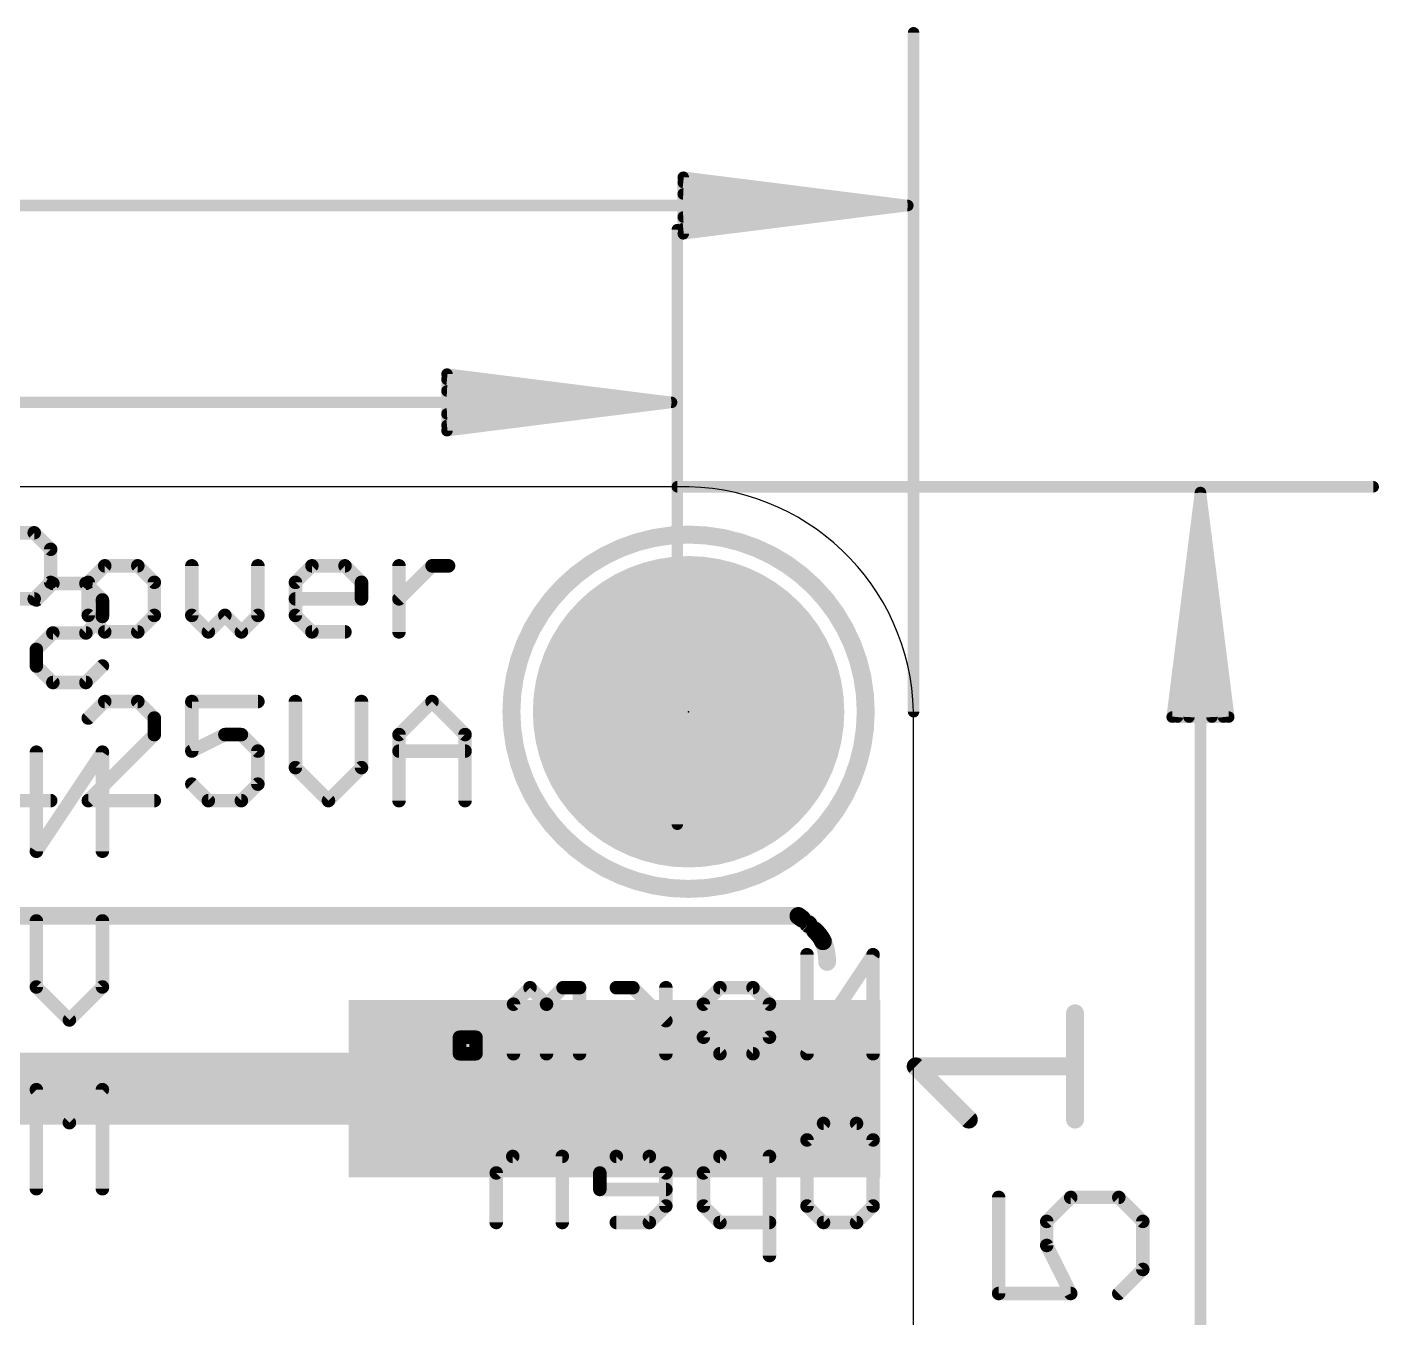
# Model space of a CAD drawing. Extents: x -4.3 to 39.5, y -6.1 to 27.1.
# Drawn here: x 24.28 to 39.54, y 12.21 to 26.78 of the extents above; entities that cross this region are included whole.
import ezdxf

# ---------------------------------------------------------------- set-up
doc = ezdxf.new("R2010")
doc.units = 0
for name, color, linetype in [('1', 12, 'CONTINUOUS'), ('17', 110, 'CONTINUOUS'), ('20', 53, 'CONTINUOUS'), ('21', 40, 'CONTINUOUS'), ('22', 6, 'CONTINUOUS'), ('23', 53, 'CONTINUOUS'), ('47', 253, 'CONTINUOUS')]:
    doc.layers.add(name, color=color, linetype=linetype)

# ---------------------------------------------------------------- blocks, each defined once
blk = doc.blocks.new('ROUNDP')
at = {"const_width": 0.5}
blk.add_lwpolyline([(0, -0.25, 1), (0, 0.25, 1), (0, -0.25)], format="xyb", dxfattribs=at)
blk = doc.blocks.new('RECT')
blk.add_solid([(-0.5, -0.5), (0.5, -0.5), (-0.5, 0.5), (0.5, 0.5)])

msp = doc.modelspace()

# ---------------------------------------------------------------- linework, layer by layer
at = {"layer": '1', "const_width": 0.8128}
msp.add_lwpolyline([(30.914, 14.795), (21.764, 14.795)], dxfattribs=at)
at = {"layer": '1', "const_width": 0.4064}
msp.add_lwpolyline([(30.914, 14.5918, 1), (30.914, 14.9982)], format="xyb", dxfattribs=at)
at = {"layer": '20'}
for p, q in [((31.623, 21.59), (2.54, 21.59)), ((34.29, 2.54), (34.29, 19.05))]:
    msp.add_line(p, q, dxfattribs=at)
msp.add_arc((31.6865, 18.9865), 2.6043, 1.3972, 91.3972, dxfattribs=at)
at = {"layer": '21'}
for points, const_width in [([(23.8038, 21.0703), (24.3631, 21.0703)], 0.1524), ([(24.3631, 21.0703), (24.5495, 20.8838)], 0.1524), ([(24.5495, 20.8838), (24.5495, 20.511)], 0.1524), ([(25.1596, 20.6974), (24.9732, 20.511)], 0.1524), ([(25.5325, 20.6974), (25.1596, 20.6974)], 0.1524), ([(25.7189, 20.511), (25.5325, 20.6974)], 0.1524), ([(26.1426, 20.6974), (26.1426, 20.1381)], 0.1524), ([(26.8883, 20.1381), (26.8883, 20.6974)], 0.1524), ([(27.312, 20.511), (27.4984, 20.6974)], 0.1524), ([(27.4984, 20.6974), (27.8713, 20.6974)], 0.1524), ([(27.8713, 20.6974), (28.0577, 20.511)], 0.1524), ([(28.4814, 19.9517), (28.4814, 20.6974)], 0.1524), ([(28.4814, 20.3246), (28.8542, 20.6974)], 0.1524), ([(28.8542, 20.6974), (29.0407, 20.6974)], 0.1524), ([(24.5495, 20.511), (24.3631, 20.3246)], 0.1524), ([(24.9732, 20.511), (24.9732, 20.1381)], 0.1524), ([(25.7189, 20.1381), (25.7189, 20.511)], 0.1524), ([(27.312, 20.1381), (27.312, 20.511)], 0.1524), ([(28.0577, 20.511), (28.0577, 20.3246)], 0.1524), ([(24.3631, 20.3246), (23.8038, 20.3246)], 0.1524), ([(28.0577, 20.3246), (27.312, 20.3246)], 0.1524), ([(24.9732, 20.1381), (25.1596, 19.9517)], 0.1524), ([(25.5325, 19.9517), (25.7189, 20.1381)], 0.1524), ([(26.1426, 20.1381), (26.329, 19.9517)], 0.1524), ([(26.329, 19.9517), (26.5154, 20.1381)], 0.1524), ([(26.5154, 20.1381), (26.7019, 19.9517)], 0.1524), ([(26.7019, 19.9517), (26.8883, 20.1381)], 0.1524), ([(27.4984, 19.9517), (27.312, 20.1381)], 0.1524), ([(25.1596, 19.9517), (25.5325, 19.9517)], 0.1524), ([(27.8713, 19.9517), (27.4984, 19.9517)], 0.1524), ([(25.1596, 19.1653), (24.9732, 18.9788)], 0.1524), ([(25.5325, 19.1653), (25.1596, 19.1653)], 0.1524), ([(25.7189, 18.9788), (25.5325, 19.1653)], 0.1524), ([(26.8883, 19.1653), (26.1426, 19.1653)], 0.1524), ([(26.1426, 19.1653), (26.1426, 18.606)], 0.1524), ([(27.312, 19.1653), (27.312, 18.4196)], 0.1524), ([(28.0577, 18.4196), (28.0577, 19.1653)], 0.1524), ([(28.4814, 18.7924), (28.8542, 19.1653)], 0.1524), ([(28.8542, 19.1653), (29.2271, 18.7924)], 0.1524), ([(25.7189, 18.7924), (25.7189, 18.9788)], 0.1524), ([(24.9732, 18.0467), (25.7189, 18.7924)], 0.1524), ([(26.1426, 18.606), (26.5154, 18.7924)], 0.1524), ([(26.5154, 18.7924), (26.7019, 18.7924)], 0.1524), ([(26.7019, 18.7924), (26.8883, 18.606)], 0.1524), ([(28.4814, 18.0467), (28.4814, 18.7924)], 0.1524), ([(29.2271, 18.7924), (29.2271, 18.0467)], 0.1524), ([(26.8883, 18.606), (26.8883, 18.2331)], 0.1524), ([(28.4814, 18.606), (29.2271, 18.606)], 0.1524), ([(27.312, 18.4196), (27.6848, 18.0467)], 0.1524), ([(27.6848, 18.0467), (28.0577, 18.4196)], 0.1524), ([(26.329, 18.0467), (26.1426, 18.2331)], 0.1524), ([(26.8883, 18.2331), (26.7019, 18.0467)], 0.1524), ([(23.8038, 18.0467), (24.5495, 18.0467)], 0.1524), ([(25.7189, 18.0467), (24.9732, 18.0467)], 0.1524), ([(26.7019, 18.0467), (26.329, 18.0467)], 0.1524), ([(32.9894, 16.745), (21.814, 16.745)], 0.2), ([(32.9894, 16.745), (33.0283, 16.7162)], 0.2), ([(33.0283, 16.7162), (33.1044, 16.6521)], 0.2), ([(33.1044, 16.6521), (33.1779, 16.5792)], 0.2), ([(33.1779, 16.5792), (33.2135, 16.5397)], 0.2), ([(33.2135, 16.5397), (33.2195, 16.5327)], 0.2), ([(33.2195, 16.5327), (33.2306, 16.5186)], 0.2), ([(33.2306, 16.5186), (33.2406, 16.5044)], 0.2), ([(33.2406, 16.5044), (33.2454, 16.4972)], 0.2), ([(33.2454, 16.4972), (33.25, 16.4898)], 0.2), ([(33.25, 16.4898), (33.2589, 16.4746)], 0.2), ([(33.2589, 16.4746), (33.2671, 16.4588)], 0.2), ([(33.2671, 16.4588), (33.2746, 16.4424)], 0.2), ([(33.2746, 16.4424), (33.2815, 16.4255)], 0.2), ([(33.2815, 16.4255), (33.2877, 16.4081)], 0.2), ([(33.2877, 16.4081), (33.2905, 16.3992)], 0.2), ([(33.2905, 16.3992), (33.2932, 16.3902)], 0.2), ([(33.2932, 16.3902), (33.298, 16.3719)], 0.2), ([(33.298, 16.3719), (33.3022, 16.3532)], 0.2), ([(33.3022, 16.3532), (33.3057, 16.3341)], 0.2), ([(33.3057, 16.3341), (33.3085, 16.3148)], 0.2), ([(33.3085, 16.3148), (33.3107, 16.2952)], 0.2), ([(33.3107, 16.2952), (33.3116, 16.2853)], 0.2), ([(33.3116, 16.2853), (33.3124, 16.2753)], 0.2), ([(33.3124, 16.2753), (33.3134, 16.2554)], 0.2), ([(33.3134, 16.2554), (33.3139, 16.2353)], 0.2), ([(33.3139, 16.2353), (33.314, 16.2252)], 0.2), ([(36.1124, 14.4466), (36.1124, 15.6455)], 0.2032), ([(34.9135, 14.4466), (34.3141, 15.046)], 0.2032), ([(34.3141, 15.046), (36.1124, 15.046)], 0.2032)]:
    msp.add_lwpolyline(points, dxfattribs=dict(at, const_width=const_width))
for points, const_width in [([(24.39, 21.0972, 1), (24.3361, 21.0433)], 0.0762), ([(24.3631, 21.0322, 1), (24.3631, 21.1084)], 0.0762), ([(31.75, 17.05, 1), (31.75, 21.05, 1), (31.75, 17.05)], 0.2032), ([(24.5876, 20.8838, 1), (24.5114, 20.8838)], 0.0762), ([(24.5226, 20.8569, 1), (24.5764, 20.9108)], 0.0762), ([(25.1596, 20.7355, 1), (25.1596, 20.6593)], 0.0762), ([(25.1866, 20.6705, 1), (25.1327, 20.7243)], 0.0762), ([(25.5594, 20.7243, 1), (25.5055, 20.6705)], 0.0762), ([(25.5325, 20.6593, 1), (25.5325, 20.7355)], 0.0762), ([(26.1807, 20.6974, 1), (26.1045, 20.6974)], 0.0762), ([(26.9264, 20.6974, 1), (26.8502, 20.6974)], 0.0762), ([(27.4984, 20.7355, 1), (27.4984, 20.6593)], 0.0762), ([(27.5253, 20.6705, 1), (27.4715, 20.7243)], 0.0762), ([(27.8982, 20.7243, 1), (27.8443, 20.6705)], 0.0762), ([(27.8713, 20.6593, 1), (27.8713, 20.7355)], 0.0762), ([(28.5195, 20.6974, 1), (28.4433, 20.6974)], 0.0762), ([(28.8542, 20.7355, 1), (28.8542, 20.6593)], 0.0762), ([(28.8812, 20.6705, 1), (28.8273, 20.7243)], 0.0762), ([(29.0407, 20.6593, 1), (29.0407, 20.7355)], 0.0762), ([(24.5114, 20.511, 1), (24.5876, 20.511)], 0.0762), ([(24.5764, 20.484, 1), (24.5226, 20.5379)], 0.0762), ([(24.9462, 20.5379, 1), (25.0001, 20.484)], 0.0762), ([(25.0113, 20.511, 1), (24.9351, 20.511)], 0.0762), ([(25.757, 20.511, 1), (25.6808, 20.511)], 0.0762), ([(25.6919, 20.484, 1), (25.7458, 20.5379)], 0.0762), ([(27.285, 20.5379, 1), (27.3389, 20.484)], 0.0762), ([(27.3501, 20.511, 1), (27.2739, 20.511)], 0.0762), ([(28.0958, 20.511, 1), (28.0196, 20.511)], 0.0762), ([(28.0307, 20.484, 1), (28.0846, 20.5379)], 0.0762), ([(24.3361, 20.3515, 1), (24.39, 20.2976)], 0.0762), ([(24.3631, 20.2865, 1), (24.3631, 20.3627)], 0.0762), ([(27.312, 20.3627, 1), (27.312, 20.2865)], 0.0762), ([(28.0196, 20.3246, 1), (28.0958, 20.3246)], 0.0762), ([(28.0577, 20.2865, 1), (28.0577, 20.3627)], 0.0762), ([(28.4544, 20.3515, 1), (28.5083, 20.2976)], 0.0762), ([(25.0001, 20.1651, 1), (24.9462, 20.1112)], 0.0762), ([(24.9351, 20.1381, 1), (25.0113, 20.1381)], 0.0762), ([(25.6808, 20.1381, 1), (25.757, 20.1381)], 0.0762), ([(25.7458, 20.1112, 1), (25.6919, 20.1651)], 0.0762), ([(26.1695, 20.1651, 1), (26.1156, 20.1112)], 0.0762), ([(26.1045, 20.1381, 1), (26.1807, 20.1381)], 0.0762), ([(26.5424, 20.1651, 1), (26.4885, 20.1112)], 0.0762), ([(26.5424, 20.1112, 1), (26.4885, 20.1651)], 0.0762), ([(26.8502, 20.1381, 1), (26.9264, 20.1381)], 0.0762), ([(26.9152, 20.1112, 1), (26.8613, 20.1651)], 0.0762), ([(27.3389, 20.1651, 1), (27.285, 20.1112)], 0.0762), ([(27.2739, 20.1381, 1), (27.3501, 20.1381)], 0.0762), ([(25.1596, 19.9898, 1), (25.1596, 19.9136)], 0.0762), ([(25.1327, 19.9248, 1), (25.1866, 19.9786)], 0.0762), ([(25.5055, 19.9786, 1), (25.5594, 19.9248)], 0.0762), ([(25.5325, 19.9136, 1), (25.5325, 19.9898)], 0.0762), ([(26.3021, 19.9786, 1), (26.3559, 19.9248)], 0.0762), ([(26.3021, 19.9248, 1), (26.3559, 19.9786)], 0.0762), ([(26.6749, 19.9786, 1), (26.7288, 19.9248)], 0.0762), ([(26.6749, 19.9248, 1), (26.7288, 19.9786)], 0.0762), ([(27.4984, 19.9898, 1), (27.4984, 19.9136)], 0.0762), ([(27.4715, 19.9248, 1), (27.5253, 19.9786)], 0.0762), ([(27.8713, 19.9136, 1), (27.8713, 19.9898)], 0.0762), ([(28.4433, 19.9517, 1), (28.5195, 19.9517)], 0.0762), ([(25.1596, 19.2034, 1), (25.1596, 19.1272)], 0.0762), ([(25.1866, 19.1383, 1), (25.1327, 19.1922)], 0.0762), ([(25.5594, 19.1922, 1), (25.5055, 19.1383)], 0.0762), ([(25.5325, 19.1272, 1), (25.5325, 19.2034)], 0.0762), ([(26.1426, 19.2034, 1), (26.1426, 19.1272)], 0.0762), ([(26.1807, 19.1653, 1), (26.1045, 19.1653)], 0.0762), ([(26.8883, 19.1272, 1), (26.8883, 19.2034)], 0.0762), ([(27.3501, 19.1653, 1), (27.2739, 19.1653)], 0.0762), ([(28.0958, 19.1653, 1), (28.0196, 19.1653)], 0.0762), ([(28.8812, 19.1922, 1), (28.8273, 19.1383)], 0.0762), ([(28.8812, 19.1383, 1), (28.8273, 19.1922)], 0.0762), ([(24.9462, 19.0058, 1), (25.0001, 18.9519)], 0.0762), ([(25.757, 18.9788, 1), (25.6808, 18.9788)], 0.0762), ([(25.6919, 18.9519, 1), (25.7458, 19.0058)], 0.0762), ([(25.6808, 18.7924, 1), (25.757, 18.7924)], 0.0762), ([(25.7458, 18.7655, 1), (25.6919, 18.8193)], 0.0762), ([(26.5154, 18.8305, 1), (26.5154, 18.7543)], 0.0762), ([(26.5325, 18.7583, 1), (26.4984, 18.8265)], 0.0762), ([(26.7288, 18.8193, 1), (26.6749, 18.7655)], 0.0762), ([(26.7019, 18.7543, 1), (26.7019, 18.8305)], 0.0762), ([(28.5195, 18.7924, 1), (28.4433, 18.7924)], 0.0762), ([(28.4544, 18.8193, 1), (28.5083, 18.7655)], 0.0762), ([(29.2652, 18.7924, 1), (29.189, 18.7924)], 0.0762), ([(29.2001, 18.7655, 1), (29.254, 18.8193)], 0.0762), ([(26.1255, 18.6401, 1), (26.1596, 18.5719)], 0.0762), ([(26.1045, 18.606, 1), (26.1807, 18.606)], 0.0762), ([(26.9264, 18.606, 1), (26.8502, 18.606)], 0.0762), ([(26.8613, 18.579, 1), (26.9152, 18.6329)], 0.0762), ([(28.4814, 18.6441, 1), (28.4814, 18.5679)], 0.0762), ([(29.2271, 18.5679, 1), (29.2271, 18.6441)], 0.0762), ([(27.3389, 18.4465, 1), (27.285, 18.3926)], 0.0762), ([(28.0846, 18.3926, 1), (28.0307, 18.4465)], 0.0762), ([(27.2739, 18.4196, 1), (27.3501, 18.4196)], 0.0762), ([(28.0196, 18.4196, 1), (28.0958, 18.4196)], 0.0762), ([(26.1695, 18.2601, 1), (26.1156, 18.2062)], 0.0762), ([(26.8502, 18.2331, 1), (26.9264, 18.2331)], 0.0762), ([(26.9152, 18.2062, 1), (26.8613, 18.2601)], 0.0762), ([(24.5495, 18.0086, 1), (24.5495, 18.0848)], 0.0762), ([(24.9732, 18.0848, 1), (24.9732, 18.0086)], 0.0762), ([(24.9462, 18.0736, 1), (25.0001, 18.0198)], 0.0762), ([(25.7189, 18.0086, 1), (25.7189, 18.0848)], 0.0762), ([(26.329, 18.0848, 1), (26.329, 18.0086)], 0.0762), ([(26.3021, 18.0198, 1), (26.3559, 18.0736)], 0.0762), ([(26.6749, 18.0736, 1), (26.7288, 18.0198)], 0.0762), ([(26.7019, 18.0086, 1), (26.7019, 18.0848)], 0.0762), ([(27.6579, 18.0736, 1), (27.7118, 18.0198)], 0.0762), ([(27.6579, 18.0198, 1), (27.7118, 18.0736)], 0.0762), ([(28.4433, 18.0467, 1), (28.5195, 18.0467)], 0.0762), ([(29.189, 18.0467, 1), (29.2652, 18.0467)], 0.0762), ([(33.0192, 16.7852, 1), (32.9596, 16.7048)], 0.1), ([(33.0605, 16.7544, 1), (32.9961, 16.678)], 0.1), ([(32.9894, 16.695, 1), (32.9894, 16.795)], 0.1), ([(32.9985, 16.676, 1), (33.0581, 16.7564)], 0.1), ([(33.1396, 16.6876, 1), (33.0692, 16.6166)], 0.1), ([(33.0722, 16.6139, 1), (33.1366, 16.6903)], 0.1), ([(33.215, 16.6127, 1), (33.1408, 16.5457)], 0.1), ([(33.1427, 16.5437, 1), (33.2131, 16.6147)], 0.1), ([(33.2515, 16.5722, 1), (33.1755, 16.5072)], 0.1), ([(33.2588, 16.5636, 1), (33.1802, 16.5018)], 0.1), ([(33.1764, 16.5062, 1), (33.2506, 16.5732)], 0.1), ([(33.2715, 16.5474, 1), (33.1897, 16.4898)], 0.1), ([(33.1815, 16.5002, 1), (33.2575, 16.5652)], 0.1), ([(33.2822, 16.5321, 1), (33.199, 16.4767)], 0.1), ([(33.1913, 16.4877, 1), (33.2699, 16.5495)], 0.1), ([(33.2879, 16.5236, 1), (33.2029, 16.4708)], 0.1), ([(33.1997, 16.4756, 1), (33.2815, 16.5332)], 0.1), ([(33.2931, 16.5151, 1), (33.2069, 16.4645)], 0.1), ([(33.2038, 16.4695, 1), (33.287, 16.5249)], 0.1), ([(33.2075, 16.4634, 1), (33.2925, 16.5162)], 0.1), ([(33.3033, 16.4976, 1), (33.2145, 16.4516)], 0.1), ([(33.2158, 16.4493, 1), (33.302, 16.4999)], 0.1), ([(33.3126, 16.4796, 1), (33.2216, 16.438)], 0.1), ([(33.2227, 16.4358, 1), (33.3115, 16.4818)], 0.1), ([(33.3209, 16.4613, 1), (33.2283, 16.4235)], 0.1), ([(33.2291, 16.4216, 1), (33.3201, 16.4632)], 0.1), ([(33.3286, 16.4423, 1), (33.2344, 16.4087)], 0.1), ([(33.2352, 16.4066, 1), (33.3278, 16.4444)], 0.1), ([(33.3354, 16.4231, 1), (33.24, 16.3931)], 0.1), ([(33.3384, 16.4136, 1), (33.2426, 16.3848)], 0.1), ([(33.3416, 16.4029, 1), (33.2448, 16.3775)], 0.1), ([(33.2406, 16.3913, 1), (33.3348, 16.4249)], 0.1), ([(33.2428, 16.3842, 1), (33.3382, 16.4142)], 0.1), ([(33.2453, 16.3758, 1), (33.3411, 16.4046)], 0.1), ([(33.3468, 16.3829, 1), (33.2492, 16.3609)], 0.1), ([(33.2496, 16.3592, 1), (33.3464, 16.3846)], 0.1), ([(33.3514, 16.3622, 1), (33.253, 16.3442)], 0.1), ([(33.2534, 16.3422, 1), (33.351, 16.3642)], 0.1), ([(33.3552, 16.3413, 1), (33.2562, 16.3269)], 0.1), ([(33.2565, 16.3251, 1), (33.3549, 16.3431)], 0.1), ([(33.3582, 16.3204, 1), (33.2588, 16.3092)], 0.1), ([(33.259, 16.3076, 1), (33.358, 16.322)], 0.1), ([(33.3605, 16.2997, 1), (33.2609, 16.2907)], 0.1), ([(33.261, 16.2896, 1), (33.3604, 16.3008)], 0.1), ([(33.3614, 16.2893, 1), (33.2618, 16.2813)], 0.1), ([(33.2618, 16.2808, 1), (33.3614, 16.2898)], 0.1), ([(33.3623, 16.2778, 1), (33.2625, 16.2728)], 0.1), ([(33.3634, 16.2566, 1), (33.2634, 16.2542)], 0.1), ([(33.3639, 16.2358, 1), (33.2639, 16.2348)], 0.1), ([(33.2626, 16.2713, 1), (33.3622, 16.2793)], 0.1), ([(33.2635, 16.2529, 1), (33.3633, 16.2579)], 0.1), ([(33.2639, 16.2341, 1), (33.3639, 16.2365)], 0.1), ([(33.264, 16.2247, 1), (33.364, 16.2257)], 0.1), ([(36.1632, 15.6455, 1), (36.0616, 15.6455)], 0.1016), ([(34.35, 15.082, 1), (34.2781, 15.0101)], 0.1016), ([(34.3141, 15.0968, 1), (34.3141, 14.9952)], 0.1016), ([(36.1124, 14.9952, 1), (36.1124, 15.0968)], 0.1016), ([(34.8776, 14.4107, 1), (34.9494, 14.4825)], 0.1016), ([(36.0616, 14.4466, 1), (36.1632, 14.4466)], 0.1016)]:
    msp.add_lwpolyline(points, format="xyb", dxfattribs=dict(at, const_width=const_width))
at = {"layer": '22', "const_width": 0.1524}
for points in [[(24.3876, 20.3123), (24.574, 20.4988)], [(24.574, 20.4988), (24.9469, 20.4988)], [(24.9469, 20.4988), (25.1333, 20.3123)], [(25.1333, 20.3123), (25.1333, 20.1259)], [(25.1333, 20.1259), (24.9469, 19.9395)], [(24.574, 19.9395), (24.3876, 19.7531)], [(24.9469, 19.9395), (24.574, 19.9395)], [(24.3876, 19.7531), (24.3876, 19.5666)], [(24.3876, 19.5666), (24.574, 19.3802)], [(24.9469, 19.3802), (25.1333, 19.5666)], [(24.574, 19.3802), (24.9469, 19.3802)], [(25.1333, 18.5938), (24.3876, 17.4752)], [(24.3876, 17.4752), (24.3876, 18.5938)], [(25.1333, 17.4752), (25.1333, 18.5938)], [(24.3876, 15.9431), (24.3876, 16.6888)], [(25.1333, 16.6888), (25.1333, 15.9431)], [(33.8328, 16.3078), (33.0871, 15.1892)], [(33.0871, 15.1892), (33.0871, 16.3078)], [(33.8328, 15.1892), (33.8328, 16.3078)], [(24.7605, 15.5702), (24.3876, 15.9431)], [(25.1333, 15.9431), (24.7605, 15.5702)], [(29.9602, 15.9349), (29.7738, 15.7485)], [(30.1467, 15.7485), (29.9602, 15.9349)], [(30.3331, 15.9349), (30.1467, 15.7485)], [(30.5195, 15.9349), (30.3331, 15.9349)], [(30.5195, 15.1892), (30.5195, 15.9349)], [(31.1212, 15.9349), (30.9347, 15.9349)], [(31.494, 15.5621), (31.1212, 15.9349)], [(31.494, 15.1892), (31.494, 15.9349)], [(31.9177, 15.7485), (32.1041, 15.9349)], [(32.1041, 15.9349), (32.477, 15.9349)], [(32.477, 15.9349), (32.6634, 15.7485)], [(29.7738, 15.7485), (29.7738, 15.1892)], [(30.1467, 15.7485), (30.1467, 15.1892)], [(31.9177, 15.3756), (31.9177, 15.7485)], [(32.6634, 15.7485), (32.6634, 15.3756)], [(29.3501, 15.3756), (29.1637, 15.3756)], [(29.1637, 15.3756), (29.1637, 15.1892)], [(29.3501, 15.1892), (29.3501, 15.3756)], [(32.1041, 15.1892), (31.9177, 15.3756)], [(32.6634, 15.3756), (32.477, 15.1892)], [(29.1637, 15.1892), (29.3501, 15.1892)], [(32.477, 15.1892), (32.1041, 15.1892)], [(24.7605, 14.4109), (24.3876, 14.7838)], [(24.3876, 14.7838), (24.3876, 13.6652)], [(25.1333, 14.7838), (24.7605, 14.4109)], [(25.1333, 13.6652), (25.1333, 14.7838)], [(33.0871, 14.2163), (33.2735, 14.4028)], [(33.2735, 14.4028), (33.6464, 14.4028)], [(33.6464, 14.4028), (33.8328, 14.2163)], [(33.0871, 13.4706), (33.0871, 14.2163)], [(33.8328, 14.2163), (33.8328, 13.4706)], [(29.7653, 14.0299), (29.5789, 13.8435)], [(30.3246, 14.0299), (29.7653, 14.0299)], [(30.3246, 13.2842), (30.3246, 14.0299)], [(30.9347, 14.0299), (30.7483, 13.8435)], [(31.3076, 14.0299), (30.9347, 14.0299)], [(31.494, 13.8435), (31.3076, 14.0299)], [(32.1041, 14.0299), (31.9177, 13.8435)], [(32.6634, 14.0299), (32.1041, 14.0299)], [(32.6634, 12.9114), (32.6634, 14.0299)], [(29.5789, 13.8435), (29.5789, 13.2842)], [(30.7483, 13.8435), (30.7483, 13.657)], [(31.494, 13.4706), (31.494, 13.8435)], [(31.9177, 13.8435), (31.9177, 13.4706)], [(30.7483, 13.657), (31.494, 13.657)], [(31.3076, 13.2842), (31.494, 13.4706)], [(31.9177, 13.4706), (32.1041, 13.2842)], [(33.2735, 13.2842), (33.0871, 13.4706)], [(33.8328, 13.4706), (33.6464, 13.2842)], [(30.9347, 13.2842), (31.3076, 13.2842)], [(32.1041, 13.2842), (32.6634, 13.2842)], [(33.6464, 13.2842), (33.2735, 13.2842)]]:
    msp.add_lwpolyline(points, dxfattribs=at)
at = {"layer": '22', "const_width": 0.0762}
for points in [[(24.574, 20.5369, 1), (24.574, 20.4607)], [(24.601, 20.4718, 1), (24.5471, 20.5257)], [(24.9738, 20.5257, 1), (24.9199, 20.4718)], [(24.9469, 20.4607, 1), (24.9469, 20.5369)], [(24.3607, 20.3393, 1), (24.4145, 20.2854)], [(25.1714, 20.3123, 1), (25.0952, 20.3123)], [(25.1064, 20.2854, 1), (25.1602, 20.3393)], [(25.0952, 20.1259, 1), (25.1714, 20.1259)], [(25.1602, 20.099, 1), (25.1064, 20.1528)], [(24.574, 19.9776, 1), (24.574, 19.9014)], [(24.601, 19.9125, 1), (24.5471, 19.9664)], [(24.9199, 19.9664, 1), (24.9738, 19.9125)], [(24.9469, 19.9014, 1), (24.9469, 19.9776)], [(24.4257, 19.7531, 1), (24.3495, 19.7531)], [(24.3607, 19.78, 1), (24.4145, 19.7261)], [(24.4145, 19.5936, 1), (24.3607, 19.5397)], [(24.3495, 19.5666, 1), (24.4257, 19.5666)], [(25.1602, 19.5397, 1), (25.1064, 19.5936)], [(24.574, 19.4183, 1), (24.574, 19.3421)], [(24.5471, 19.3533, 1), (24.601, 19.4071)], [(24.9199, 19.4071, 1), (24.9738, 19.3533)], [(24.9469, 19.3421, 1), (24.9469, 19.4183)], [(24.4257, 18.5938, 1), (24.3495, 18.5938)], [(25.1714, 18.5938, 1), (25.0952, 18.5938)], [(25.165, 18.5726, 1), (25.1016, 18.6149)], [(24.3559, 17.4963, 1), (24.4193, 17.4541)], [(24.3495, 17.4752, 1), (24.4257, 17.4752)], [(25.0952, 17.4752, 1), (25.1714, 17.4752)], [(24.4257, 16.6888, 1), (24.3495, 16.6888)], [(25.1714, 16.6888, 1), (25.0952, 16.6888)], [(33.1252, 16.3078, 1), (33.049, 16.3078)], [(33.8709, 16.3078, 1), (33.7947, 16.3078)], [(33.8645, 16.2866, 1), (33.8011, 16.3289)], [(24.4145, 15.97, 1), (24.3607, 15.9161)], [(24.3495, 15.9431, 1), (24.4257, 15.9431)], [(25.0952, 15.9431, 1), (25.1714, 15.9431)], [(25.1602, 15.9161, 1), (25.1064, 15.97)], [(29.9872, 15.9618, 1), (29.9333, 15.908)], [(29.9872, 15.908, 1), (29.9333, 15.9618)], [(30.3331, 15.973, 1), (30.3331, 15.8968)], [(30.36, 15.908, 1), (30.3061, 15.9618)], [(30.5576, 15.9349, 1), (30.4814, 15.9349)], [(30.5195, 15.8968, 1), (30.5195, 15.973)], [(30.9347, 15.973, 1), (30.9347, 15.8968)], [(31.1481, 15.9618, 1), (31.0942, 15.908)], [(31.1212, 15.8968, 1), (31.1212, 15.973)], [(31.5321, 15.9349, 1), (31.4559, 15.9349)], [(32.1041, 15.973, 1), (32.1041, 15.8968)], [(32.1311, 15.908, 1), (32.0772, 15.9618)], [(32.5039, 15.9618, 1), (32.45, 15.908)], [(32.477, 15.8968, 1), (32.477, 15.973)], [(29.8119, 15.7485, 1), (29.7357, 15.7485)], [(29.7469, 15.7754, 1), (29.8007, 15.7215)], [(30.1197, 15.7754, 1), (30.1736, 15.7215)], [(30.1848, 15.7485, 1), (30.1086, 15.7485)], [(30.1197, 15.7215, 1), (30.1736, 15.7754)], [(31.9558, 15.7485, 1), (31.8796, 15.7485)], [(31.8908, 15.7754, 1), (31.9446, 15.7215)], [(32.7015, 15.7485, 1), (32.6253, 15.7485)], [(32.6365, 15.7215, 1), (32.6903, 15.7754)], [(24.7335, 15.5971, 1), (24.7874, 15.5433)], [(24.7335, 15.5433, 1), (24.7874, 15.5971)], [(31.4671, 15.5351, 1), (31.5209, 15.589)], [(29.1637, 15.4137, 1), (29.1637, 15.3375)], [(29.2018, 15.3756, 1), (29.1256, 15.3756)], [(29.3882, 15.3756, 1), (29.312, 15.3756)], [(29.3501, 15.3375, 1), (29.3501, 15.4137)], [(31.9446, 15.4026, 1), (31.8908, 15.3487)], [(32.6903, 15.3487, 1), (32.6365, 15.4026)], [(29.1637, 15.2273, 1), (29.1637, 15.1511)], [(29.3501, 15.1511, 1), (29.3501, 15.2273)], [(31.8796, 15.3756, 1), (31.9558, 15.3756)], [(32.1041, 15.2273, 1), (32.1041, 15.1511)], [(32.477, 15.1511, 1), (32.477, 15.2273)], [(32.6253, 15.3756, 1), (32.7015, 15.3756)], [(29.1256, 15.1892, 1), (29.2018, 15.1892)], [(29.312, 15.1892, 1), (29.3882, 15.1892)], [(29.7357, 15.1892, 1), (29.8119, 15.1892)], [(30.1086, 15.1892, 1), (30.1848, 15.1892)], [(30.4814, 15.1892, 1), (30.5576, 15.1892)], [(31.4559, 15.1892, 1), (31.5321, 15.1892)], [(32.0772, 15.1623, 1), (32.1311, 15.2161)], [(32.45, 15.2161, 1), (32.5039, 15.1623)], [(33.0554, 15.2103, 1), (33.1188, 15.1681)], [(33.049, 15.1892, 1), (33.1252, 15.1892)], [(33.7947, 15.1892, 1), (33.8709, 15.1892)], [(24.4257, 14.7838, 1), (24.3495, 14.7838)], [(24.4145, 14.8107, 1), (24.3607, 14.7568)], [(25.1714, 14.7838, 1), (25.0952, 14.7838)], [(25.1602, 14.7568, 1), (25.1064, 14.8107)], [(24.7335, 14.4378, 1), (24.7874, 14.384)], [(24.7335, 14.384, 1), (24.7874, 14.4378)], [(33.2735, 14.4409, 1), (33.2735, 14.3647)], [(33.3005, 14.3758, 1), (33.2466, 14.4297)], [(33.6733, 14.4297, 1), (33.6194, 14.3758)], [(33.6464, 14.3647, 1), (33.6464, 14.4409)], [(33.1252, 14.2163, 1), (33.049, 14.2163)], [(33.0602, 14.2433, 1), (33.114, 14.1894)], [(33.8709, 14.2163, 1), (33.7947, 14.2163)], [(33.8059, 14.1894, 1), (33.8597, 14.2433)], [(29.7653, 14.068, 1), (29.7653, 13.9918)], [(29.7923, 14.003, 1), (29.7384, 14.0568)], [(30.3627, 14.0299, 1), (30.2865, 14.0299)], [(30.3246, 13.9918, 1), (30.3246, 14.068)], [(30.9347, 14.068, 1), (30.9347, 13.9918)], [(30.9617, 14.003, 1), (30.9078, 14.0568)], [(31.3345, 14.0568, 1), (31.2806, 14.003)], [(31.3076, 13.9918, 1), (31.3076, 14.068)], [(32.1041, 14.068, 1), (32.1041, 13.9918)], [(32.1311, 14.003, 1), (32.0772, 14.0568)], [(32.7015, 14.0299, 1), (32.6253, 14.0299)], [(32.6634, 13.9918, 1), (32.6634, 14.068)], [(29.617, 13.8435, 1), (29.5408, 13.8435)], [(29.552, 13.8704, 1), (29.6058, 13.8165)], [(30.7864, 13.8435, 1), (30.7102, 13.8435)], [(30.7214, 13.8704, 1), (30.7752, 13.8165)], [(31.5321, 13.8435, 1), (31.4559, 13.8435)], [(31.4671, 13.8165, 1), (31.5209, 13.8704)], [(31.9558, 13.8435, 1), (31.8796, 13.8435)], [(31.8908, 13.8704, 1), (31.9446, 13.8165)], [(24.3495, 13.6652, 1), (24.4257, 13.6652)], [(25.0952, 13.6652, 1), (25.1714, 13.6652)], [(30.7483, 13.6951, 1), (30.7483, 13.6189)], [(30.7102, 13.657, 1), (30.7864, 13.657)], [(31.494, 13.6189, 1), (31.494, 13.6951)], [(31.4559, 13.4706, 1), (31.5321, 13.4706)], [(31.5209, 13.4437, 1), (31.4671, 13.4976)], [(31.9446, 13.4976, 1), (31.8908, 13.4437)], [(31.8796, 13.4706, 1), (31.9558, 13.4706)], [(33.114, 13.4976, 1), (33.0602, 13.4437)], [(33.049, 13.4706, 1), (33.1252, 13.4706)], [(33.7947, 13.4706, 1), (33.8709, 13.4706)], [(33.8597, 13.4437, 1), (33.8059, 13.4976)], [(29.5408, 13.2842, 1), (29.617, 13.2842)], [(30.2865, 13.2842, 1), (30.3627, 13.2842)], [(30.9347, 13.3223, 1), (30.9347, 13.2461)], [(31.2806, 13.3111, 1), (31.3345, 13.2573)], [(31.3076, 13.2461, 1), (31.3076, 13.3223)], [(32.1041, 13.3223, 1), (32.1041, 13.2461)], [(32.0772, 13.2573, 1), (32.1311, 13.3111)], [(32.6634, 13.2461, 1), (32.6634, 13.3223)], [(33.2735, 13.3223, 1), (33.2735, 13.2461)], [(33.2466, 13.2573, 1), (33.3005, 13.3111)], [(33.6194, 13.3111, 1), (33.6733, 13.2573)], [(33.6464, 13.2461, 1), (33.6464, 13.3223)], [(32.6253, 12.9114, 1), (32.7015, 12.9114)]]:
    msp.add_lwpolyline(points, format="xyb", dxfattribs=at)
at = {"layer": '23'}
msp.add_point((31.75, 19.05), dxfattribs=at)
at = {"layer": '47'}
for points, const_width in [([(34.29, 19.05), (34.29, 26.715)], 0.13), ([(34.225, 24.765), (31.69, 25.0842)], 0.13), ([(31.69, 25.0842), (31.69, 24.4458)], 0.13), ([(34.225, 24.765), (31.69, 25.025)], 0.13), ([(34.225, 24.765), (31.69, 24.895)], 0.13), ([(0.065, 24.765), (34.225, 24.765)], 0.13), ([(31.69, 24.4458), (34.225, 24.765)], 0.13), ([(31.69, 24.635), (34.225, 24.765)], 0.13), ([(31.69, 24.505), (34.225, 24.765)], 0.13), ([(31.623, 17.78), (31.623, 24.4925)], 0.13), ([(31.558, 22.5425), (29.023, 22.8617)], 0.13), ([(29.023, 22.8617), (29.023, 22.2233)], 0.13), ([(31.558, 22.5425), (29.023, 22.8025)], 0.13), ([(2.605, 22.5425), (31.558, 22.5425)], 0.13), ([(31.558, 22.5425), (29.023, 22.6725)], 0.13), ([(29.023, 22.2233), (31.558, 22.5425)], 0.13), ([(29.023, 22.4125), (31.558, 22.5425)], 0.13), ([(29.023, 22.2825), (31.558, 22.5425)], 0.13), ([(31.623, 21.59), (39.4785, 21.59)], 0.13), ([(37.5285, 21.525), (37.2093, 18.99)], 0.13), ([(37.5285, 21.525), (37.2685, 18.99)], 0.13), ([(37.5285, 21.525), (37.3985, 18.99)], 0.13), ([(37.5285, 0.065), (37.5285, 21.525)], 0.13), ([(37.8477, 18.99), (37.5285, 21.525)], 0.13), ([(37.6585, 18.99), (37.5285, 21.525)], 0.13), ([(37.7885, 18.99), (37.5285, 21.525)], 0.13), ([(37.2093, 18.99), (37.8477, 18.99)], 0.13), ([(35.2508, 13.5674), (35.2508, 12.4827)], 0.1524), ([(35.7931, 13.2962), (36.0643, 13.5674)], 0.1524), ([(36.0643, 13.5674), (36.6066, 13.5674)], 0.1524), ([(36.6066, 13.5674), (36.8778, 13.2962)], 0.1524), ([(35.7931, 13.025), (35.7931, 13.2962)], 0.1524), ([(36.8778, 13.2962), (36.8778, 12.7539)], 0.1524), ([(36.0643, 12.4827), (35.7931, 13.025)], 0.1524), ([(36.8778, 12.7539), (36.6066, 12.4827)], 0.1524), ([(35.2508, 12.4827), (36.0643, 12.4827)], 0.1524)]:
    msp.add_lwpolyline(points, dxfattribs=dict(at, const_width=const_width))
for points, const_width in [([(34.3225, 26.715, 1), (34.2575, 26.715)], 0.065), ([(31.6941, 25.1165, 1), (31.6859, 25.052)], 0.065), ([(31.7225, 25.0842, 1), (31.6575, 25.0842)], 0.065), ([(31.6933, 25.0573, 1), (31.6867, 24.9927)], 0.065), ([(31.6917, 24.9275, 1), (31.6883, 24.8625)], 0.065), ([(34.2291, 24.7328, 1), (34.2209, 24.7972)], 0.065), ([(34.2209, 24.7328, 1), (34.2291, 24.7972)], 0.065), ([(34.2283, 24.7327, 1), (34.2217, 24.7973)], 0.065), ([(34.2217, 24.7327, 1), (34.2283, 24.7973)], 0.065), ([(34.2233, 24.7325, 1), (34.2267, 24.7975)], 0.065), ([(34.2267, 24.7325, 1), (34.2233, 24.7975)], 0.065), ([(34.225, 24.7325, 1), (34.225, 24.7975)], 0.065), ([(31.6883, 24.6675, 1), (31.6917, 24.6025)], 0.065), ([(31.6555, 24.4925, 1), (31.5905, 24.4925)], 0.065), ([(31.6867, 24.5373, 1), (31.6933, 24.4727)], 0.065), ([(31.6859, 24.478, 1), (31.6941, 24.4135)], 0.065), ([(31.6575, 24.4458, 1), (31.7225, 24.4458)], 0.065), ([(29.0271, 22.894, 1), (29.0189, 22.8295)], 0.065), ([(29.0555, 22.8617, 1), (28.9905, 22.8617)], 0.065), ([(29.0263, 22.8348, 1), (29.0197, 22.7702)], 0.065), ([(29.0247, 22.705, 1), (29.0213, 22.64)], 0.065), ([(31.5621, 22.5103, 1), (31.5539, 22.5747)], 0.065), ([(31.5539, 22.5103, 1), (31.5621, 22.5747)], 0.065), ([(31.5613, 22.5102, 1), (31.5547, 22.5748)], 0.065), ([(31.5547, 22.5102, 1), (31.5613, 22.5748)], 0.065), ([(31.5563, 22.51, 1), (31.5597, 22.575)], 0.065), ([(31.5597, 22.51, 1), (31.5563, 22.575)], 0.065), ([(31.558, 22.51, 1), (31.558, 22.575)], 0.065), ([(29.0213, 22.445, 1), (29.0247, 22.38)], 0.065), ([(29.0197, 22.3148, 1), (29.0263, 22.2502)], 0.065), ([(29.0189, 22.2555, 1), (29.0271, 22.191)], 0.065), ([(28.9905, 22.2233, 1), (29.0555, 22.2233)], 0.065), ([(31.623, 21.6225, 1), (31.623, 21.5575)], 0.065), ([(37.561, 21.525, 1), (37.496, 21.525)], 0.065), ([(37.5607, 21.5291, 1), (37.4963, 21.5209)], 0.065), ([(37.561, 21.5233, 1), (37.496, 21.5267)], 0.065), ([(37.561, 21.5267, 1), (37.496, 21.5233)], 0.065), ([(37.5608, 21.5283, 1), (37.4962, 21.5217)], 0.065), ([(37.5608, 21.5217, 1), (37.4962, 21.5283)], 0.065), ([(37.5607, 21.5209, 1), (37.4963, 21.5291)], 0.065), ([(39.4785, 21.5575, 1), (39.4785, 21.6225)], 0.065), ([(34.2575, 19.05, 1), (34.3225, 19.05)], 0.065), ([(37.177, 18.9941, 1), (37.2415, 18.9859)], 0.065), ([(37.2093, 19.0225, 1), (37.2093, 18.9575)], 0.065), ([(37.2362, 18.9933, 1), (37.3008, 18.9867)], 0.065), ([(37.366, 18.9917, 1), (37.431, 18.9883)], 0.065), ([(37.626, 18.9883, 1), (37.691, 18.9917)], 0.065), ([(37.7562, 18.9867, 1), (37.8208, 18.9933)], 0.065), ([(37.8155, 18.9859, 1), (37.88, 18.9941)], 0.065), ([(37.8477, 18.9575, 1), (37.8477, 19.0225)], 0.065), ([(31.5905, 17.78, 1), (31.6555, 17.78)], 0.065), ([(35.2889, 13.5674, 1), (35.2127, 13.5674)], 0.0762), ([(36.0643, 13.6055, 1), (36.0643, 13.5293)], 0.0762), ([(36.0912, 13.5404, 1), (36.0374, 13.5943)], 0.0762), ([(36.6336, 13.5943, 1), (36.5797, 13.5404)], 0.0762), ([(36.6066, 13.5293, 1), (36.6066, 13.6055)], 0.0762), ([(35.8312, 13.2962, 1), (35.755, 13.2962)], 0.0762), ([(35.7662, 13.3231, 1), (35.8201, 13.2693)], 0.0762), ([(36.9159, 13.2962, 1), (36.8397, 13.2962)], 0.0762), ([(36.8509, 13.2693, 1), (36.9047, 13.3231)], 0.0762), ([(35.755, 13.025, 1), (35.8312, 13.025)], 0.0762), ([(35.8272, 13.0421, 1), (35.7591, 13.008)], 0.0762), ([(36.9047, 12.7269, 1), (36.8509, 12.7808)], 0.0762), ([(36.8397, 12.7539, 1), (36.9159, 12.7539)], 0.0762), ([(35.2508, 12.5208, 1), (35.2508, 12.4446)], 0.0762), ([(35.2127, 12.4827, 1), (35.2889, 12.4827)], 0.0762), ([(36.0302, 12.4657, 1), (36.0984, 12.4997)], 0.0762), ([(36.0643, 12.4446, 1), (36.0643, 12.5208)], 0.0762), ([(36.5797, 12.5096, 1), (36.6336, 12.4558)], 0.0762)]:
    msp.add_lwpolyline(points, format="xyb", dxfattribs=dict(at, const_width=const_width))

# ---------------------------------------------------------------- block references
at = {"layer": '1', "xscale": 6, "yscale": 2}
msp.add_blockref('RECT', (30.914, 14.795), dxfattribs=at)
at = {"layer": '17', "xscale": 3.516, "yscale": 3.516}
msp.add_blockref('ROUNDP', (31.75, 19.05), dxfattribs=at)
msp.add_blockref('ROUNDP', (31.75, 19.05), dxfattribs=at)

doc.saveas('drawing.dxf')
